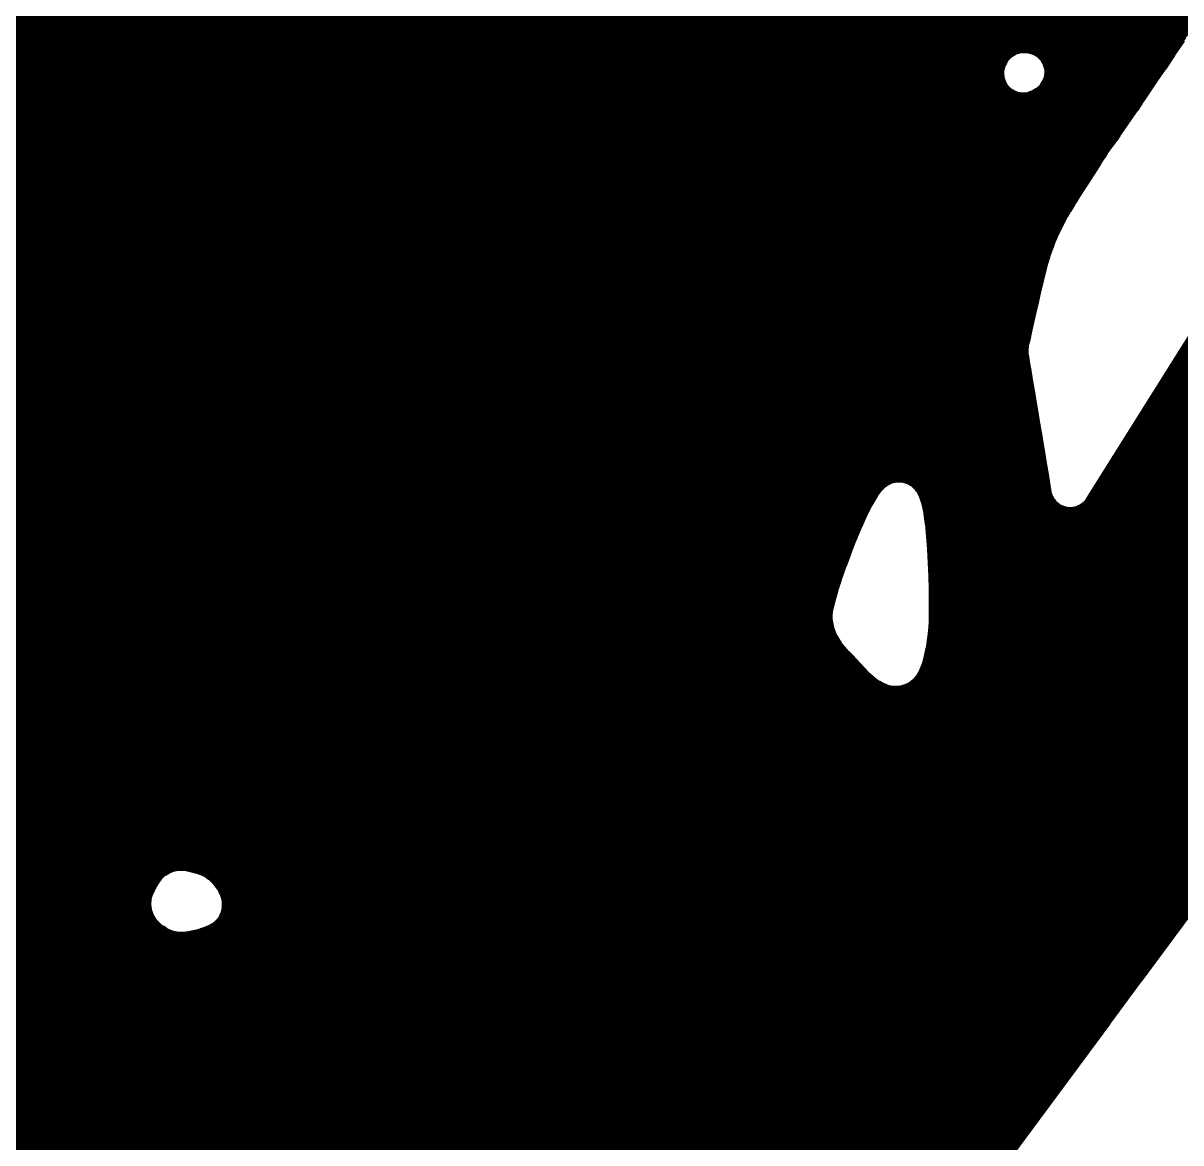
# Model space of a CAD drawing. Header units: metres. Extents: x 729569 to 733474, y 1423763 to 1426173.
# Drawn here: x 731479.6 to 731654, y 1424383.6 to 1424552.2 of the extents above; entities that cross this region are included whole.
import ezdxf

# ---------------------------------------------------------------- set-up
doc = ezdxf.new("R2010")
doc.units = ezdxf.units.M
for name, color, linetype in [('GREEN_AREA', 7, 'Continuous'), ('PARCEL_BORDER', 7, 'Continuous'), ('PARCEL_L', 7, 'Continuous'), ('PARCEL_S', 7, 'Continuous'), ('ROADS_LOCAL', 7, 'Continuous'), ('ROADS_MAIN', 7, 'Continuous')]:
    doc.layers.add(name, color=color, linetype=linetype)

msp = doc.modelspace()

# ---------------------------------------------------------------- hatches: boundary and pattern name
at = {"layer": 'GREEN_AREA', "true_color": 0x96c896}
h = msp.add_hatch(dxfattribs=at)
h.set_pattern_fill('SOLID')
h.paths.add_polyline_path([(731643.69, 1424533.7), (731643.05, 1424532.83), (731641.93, 1424531.13), (731639.57, 1424527.47), (731638.21, 1424525.32), (731568.95, 1424565.93), (731520.28, 1424482.92), (731486.77, 1424502.57), (731571.89, 1424647.74), (731605.4, 1424628.09), (731574.01, 1424574.55), (731627.69, 1424543.08), (731627.85, 1424542.83), (731628.04, 1424542.61), (731628.24, 1424542.41), (731628.46, 1424542.22), (731628.7, 1424542.06), (731628.95, 1424541.92), (731629.22, 1424541.81), (731629.49, 1424541.72), (731629.77, 1424541.66), (731630.17, 1424541.63), (731643.69, 1424533.7)])
h.paths.add_polyline_path([(731603.04, 1424628.95), (731579.13, 1424642.97), (731564.53, 1424618.07), (731588.44, 1424604.05), (731603.04, 1424628.95)])
h.paths.add_polyline_path([(731494.29, 1424498.27), (731518.19, 1424484.26), (731532.8, 1424509.16), (731508.89, 1424523.18), (731494.29, 1424498.27)])
h = msp.add_hatch(dxfattribs=at)
h.set_pattern_fill('SOLID')
h.paths.add_polyline_path([(731404.79, 1424346.29), (731404.89, 1424348.56), (731405.07, 1424354.04), (731405.23, 1424360.01), (731405.31, 1424363.64), (731442.19, 1424426.53), (731442.31, 1424426.57), (731442.66, 1424426.73), (731442.87, 1424426.84), (731443.14, 1424427.03), (731443.34, 1424427.18), (731443.65, 1424427.48), (731443.82, 1424427.67), (731443.98, 1424427.86), (731444.25, 1424428.31), (731444.42, 1424428.64), (731444.55, 1424428.98), (731444.66, 1424429.36), (731444.75, 1424429.73), (731444.86, 1424430.41), (731445.16, 1424430.76), (731446.62, 1424432.23), (731447.12, 1424432.77), (731447.95, 1424433.76), (731449.36, 1424435.59), (731451.23, 1424437.96), (731451.93, 1424438.89), (731452.56, 1424439.8), (731453.1, 1424440.68), (731453.3, 1424441.07), (731453.61, 1424441.86), (731453.68, 1424442.12), (731453.73, 1424442.38), (731453.82, 1424443.22), (731453.81, 1424443.51), (731453.75, 1424444.23), (731453.61, 1424444.93), (731453.4, 1424445.65), (731482.72, 1424495.67), (731499.85, 1424485.62), (731469.97, 1424434.68), (731499.48, 1424417.37), (731499.75, 1424417.03), (731500.08, 1424416.69), (731500.58, 1424416.25), (731501.18, 1424415.86), (731501.49, 1424415.68), (731501.82, 1424415.55), (731502.26, 1424415.4), (731502.51, 1424415.32), (731502.77, 1424415.27), (731503.13, 1424415.23), (731541.69, 1424392.62), (731535.12, 1424381.41), (731463.4, 1424423.46), (731414.73, 1424340.45), (731404.79, 1424346.29)])
at = {"layer": 'PARCEL_L', "true_color": 0xffffc8}
h = msp.add_hatch(dxfattribs=at)
h.set_pattern_fill('SOLID')
h.paths.add_polyline_path([(731453.37, 1424633.7), (731525.09, 1424591.64), (731476.42, 1424508.64), (731411.08, 1424546.94), (731409.94, 1424551.21), (731409.61, 1424552.5), (731409.37, 1424553.55), (731409.23, 1424554.27), (731409.11, 1424555.1), (731409.02, 1424555.94), (731408.95, 1424556.77), (731408.89, 1424557.84), (731441.38, 1424613.25), (731441.75, 1424612.89), (731442.53, 1424612.24), (731443.23, 1424611.72), (731444.11, 1424611.16), (731444.39, 1424611.01), (731445.1, 1424610.68), (731445.62, 1424610.51), (731445.87, 1424610.45), (731446.13, 1424610.41), (731446.53, 1424610.39), (731446.84, 1424610.4), (731447.14, 1424610.43), (731447.49, 1424610.52), (731447.76, 1424610.61), (731448.01, 1424610.72), (731448.3, 1424610.89), (731448.57, 1424611.08), (731448.82, 1424611.29), (731449.13, 1424611.65), (731449.32, 1424611.9), (731449.48, 1424612.18), (731449.71, 1424612.73), (731449.81, 1424613.02), (731449.87, 1424613.32), (731449.96, 1424613.81), (731449.99, 1424614.16), (731450.03, 1424614.88), (731450.02, 1424615.6), (731450.08, 1424615.77), (731450.16, 1424616.05), (731450.21, 1424616.34), (731450.22, 1424616.63), (731450.21, 1424616.92), (731450.17, 1424617.21), (731450.11, 1424617.5), (731450.01, 1424617.77), (731449.89, 1424618.04), (731449.75, 1424618.29), (731449.58, 1424618.53), (731449.38, 1424618.75), (731449.17, 1424618.95), (731448.94, 1424619.13), (731448.69, 1424619.29), (731448.43, 1424619.42), (731448.16, 1424619.52), (731447.88, 1424619.6), (731447.42, 1424619.67), (731447.03, 1424619.69), (731446.64, 1424619.69), (731445.83, 1424619.64), (731445.08, 1424619.55), (731453.37, 1424633.7)])
h = msp.add_hatch(dxfattribs=at)
h.set_pattern_fill('SOLID')
h.paths.add_polyline_path([(731574.01, 1424574.55), (731605.4, 1424628.09), (731677.12, 1424586.04), (731663.74, 1424563.22), (731648.61, 1424540.83), (731646.05, 1424537.1), (731643.69, 1424533.7), (731630.17, 1424541.63), (731630.35, 1424541.62), (731630.64, 1424541.64), (731630.92, 1424541.69), (731631.19, 1424541.77), (731631.46, 1424541.87), (731631.71, 1424541.99), (731632.24, 1424542.29), (731632.49, 1424542.46), (731632.72, 1424542.66), (731632.92, 1424542.88), (731633.1, 1424543.11), (731633.26, 1424543.37), (731633.39, 1424543.63), (731633.5, 1424543.91), (731633.58, 1424544.2), (731633.62, 1424544.5), (731633.64, 1424544.8), (731633.63, 1424545.1), (731633.59, 1424545.39), (731633.52, 1424545.68), (731633.42, 1424545.96), (731633.29, 1424546.23), (731633.14, 1424546.49), (731632.96, 1424546.73), (731632.76, 1424546.95), (731632.54, 1424547.15), (731632.3, 1424547.33), (731632.04, 1424547.48), (731631.77, 1424547.61), (731631.49, 1424547.71), (731631.06, 1424547.8), (731630.49, 1424547.86), (731630.19, 1424547.85), (731629.9, 1424547.82), (731629.6, 1424547.76), (731629.32, 1424547.67), (731629.04, 1424547.55), (731628.78, 1424547.4), (731628.53, 1424547.23), (731628.3, 1424547.03), (731628.05, 1424546.76), (731627.86, 1424546.52), (731627.7, 1424546.25), (731627.56, 1424545.98), (731627.43, 1424545.64), (731627.34, 1424545.29), (731627.29, 1424545.01), (731627.26, 1424544.72), (731627.27, 1424544.43), (731627.3, 1424544.15), (731627.36, 1424543.86), (731627.45, 1424543.59), (731627.56, 1424543.32), (731627.69, 1424543.08), (731574.01, 1424574.55)])
h = msp.add_hatch(dxfattribs=at)
h.set_pattern_fill('SOLID')
h.paths.add_polyline_path([(731568.95, 1424565.93), (731638.21, 1424525.32), (731637.35, 1424523.9), (731636.86, 1424523.05), (731636.06, 1424521.52), (731635.37, 1424520.08), (731635.07, 1424519.38), (731634.78, 1424518.65), (731634.22, 1424517.08), (731633.91, 1424516.05), (731633.59, 1424514.86), (731633.24, 1424513.42), (731632.37, 1424509.72), (731615.03, 1424480.15), (731614.84, 1424480.71), (731614.73, 1424481), (731614.41, 1424481.59), (731614.27, 1424481.81), (731614.1, 1424482.02), (731613.93, 1424482.21), (731613.61, 1424482.49), (731613.38, 1424482.67), (731613.13, 1424482.82), (731612.87, 1424482.94), (731612.54, 1424483.06), (731612.23, 1424483.15), (731611.91, 1424483.19), (731611.58, 1424483.21), (731611.22, 1424483.19), (731610.93, 1424483.14), (731610.65, 1424483.07), (731610.21, 1424482.9), (731609.91, 1424482.75), (731609.62, 1424482.56), (731609.36, 1424482.35), (731609.08, 1424482.09), (731608.88, 1424481.88), (731608.69, 1424481.65), (731608.25, 1424481.05), (731608.07, 1424480.77), (731607.43, 1424479.66), (731606.63, 1424478.05), (731605.82, 1424476.26), (731605.02, 1424474.35), (731604.21, 1424472.31), (731603.5, 1424470.4), (731602.84, 1424468.51), (731602.28, 1424466.79), (731601.84, 1424465.29), (731601.55, 1424464.06), (731601.48, 1424463.66), (731601.41, 1424462.72), (731601.42, 1424462.43), (731601.46, 1424462.15), (731601.61, 1424461.41), (731601.68, 1424461.14), (731601.77, 1424460.87), (731602.14, 1424459.99), (731602.68, 1424459.08), (731592, 1424440.87), (731520.28, 1424482.92), (731568.95, 1424565.93)])
h = msp.add_hatch(dxfattribs=at)
h.set_pattern_fill('SOLID')
h.paths.add_polyline_path([(731705.69, 1424485.75), (731648.08, 1424407.99), (731592, 1424440.87), (731602.68, 1424459.08), (731602.83, 1424458.87), (731603.28, 1424458.3), (731603.94, 1424457.56), (731605.12, 1424456.35), (731606.38, 1424454.98), (731607.14, 1424454.22), (731607.75, 1424453.67), (731608.03, 1424453.44), (731608.62, 1424453.04), (731608.87, 1424452.88), (731609.13, 1424452.75), (731609.81, 1424452.46), (731610.05, 1424452.39), (731610.3, 1424452.34), (731610.86, 1424452.26), (731611.11, 1424452.25), (731611.56, 1424452.28), (731611.81, 1424452.32), (731612.16, 1424452.4), (731612.59, 1424452.55), (731612.84, 1424452.66), (731613.23, 1424452.9), (731613.52, 1424453.11), (731613.78, 1424453.35), (731614.21, 1424453.83), (731614.4, 1424454.1), (731614.66, 1424454.53), (731614.78, 1424454.75), (731614.88, 1424454.98), (731615.16, 1424455.69), (731615.26, 1424456), (731615.53, 1424457.04), (731615.75, 1424458.13), (731615.92, 1424459.23), (731616.05, 1424460.32), (731616.16, 1424461.37), (731616.22, 1424462.54), (731616.24, 1424463.6), (731616.24, 1424465.21), (731616.22, 1424466.96), (731616.16, 1424468.9), (731616.08, 1424470.97), (731615.97, 1424473), (731615.82, 1424474.98), (731615.63, 1424476.83), (731615.4, 1424478.52), (731615.15, 1424479.7), (731615.03, 1424480.15), (731632.37, 1424509.72), (731631, 1424503.59), (731630.95, 1424503.28), (731630.92, 1424502.96), (731630.92, 1424502.64), (731630.95, 1424502.32), (731634.41, 1424481.69), (731634.47, 1424481.4), (731634.56, 1424481.13), (731634.67, 1424480.86), (731634.81, 1424480.61), (731634.98, 1424480.37), (731635.16, 1424480.15), (731635.37, 1424479.95), (731635.59, 1424479.76), (731635.84, 1424479.6), (731636.09, 1424479.47), (731636.36, 1424479.36), (731636.64, 1424479.27), (731636.92, 1424479.22), (731637.21, 1424479.19), (731637.5, 1424479.19), (731637.79, 1424479.21), (731638.07, 1424479.27), (731638.35, 1424479.35), (731638.62, 1424479.46), (731638.87, 1424479.59), (731639.12, 1424479.75), (731639.34, 1424479.93), (731639.55, 1424480.13), (731639.74, 1424480.35), (731639.91, 1424480.59), (731659.99, 1424512.54), (731705.69, 1424485.75)])
h = msp.add_hatch(dxfattribs=at)
h.set_pattern_fill('SOLID')
h.paths.add_polyline_path([(731469.97, 1424434.68), (731499.85, 1424485.62), (731571.57, 1424443.57), (731541.69, 1424392.62), (731503.13, 1424415.23), (731503.75, 1424415.24), (731504.16, 1424415.27), (731505.03, 1424415.42), (731506, 1424415.65), (731506.73, 1424415.88), (731507.46, 1424416.17), (731507.85, 1424416.36), (731508.1, 1424416.5), (731508.38, 1424416.69), (731508.64, 1424416.91), (731508.93, 1424417.21), (731509.1, 1424417.42), (731509.28, 1424417.7), (731509.42, 1424417.97), (731509.53, 1424418.24), (731509.63, 1424418.56), (731509.7, 1424418.95), (731509.74, 1424419.32), (731509.73, 1424419.68), (731509.65, 1424420.24), (731509.56, 1424420.58), (731509.35, 1424421.15), (731509.22, 1424421.41), (731508.88, 1424421.98), (731508.45, 1424422.53), (731508.19, 1424422.82), (731507.86, 1424423.14), (731507.55, 1424423.4), (731507.15, 1424423.68), (731506.55, 1424423.99), (731506.27, 1424424.11), (731505.59, 1424424.34), (731505.04, 1424424.49), (731504.4, 1424424.63), (731503.97, 1424424.7), (731503.68, 1424424.73), (731503.4, 1424424.73), (731502.94, 1424424.7), (731502.51, 1424424.63), (731502.12, 1424424.52), (731501.73, 1424424.38), (731501.36, 1424424.19), (731501.12, 1424424.04), (731500.82, 1424423.81), (731500.63, 1424423.63), (731500.45, 1424423.44), (731500.3, 1424423.23), (731499.9, 1424422.62), (731499.59, 1424422.13), (731499.31, 1424421.63), (731499.17, 1424421.35), (731498.96, 1424420.83), (731498.89, 1424420.57), (731498.8, 1424420.04), (731498.78, 1424419.71), (731498.79, 1424419.38), (731498.85, 1424418.84), (731498.92, 1424418.54), (731499.11, 1424418.03), (731499.24, 1424417.76), (731499.39, 1424417.5), (731499.48, 1424417.37), (731469.97, 1424434.68)])
h = msp.add_hatch(dxfattribs=at)
h.set_pattern_fill('SOLID')
h.paths.add_polyline_path([(731535.12, 1424381.41), (731571.57, 1424443.57), (731643.28, 1424401.52), (731600.14, 1424343.29), (731535.12, 1424381.41)])
h = msp.add_hatch(dxfattribs=at)
h.set_pattern_fill('SOLID')
h.paths.add_polyline_path([(731463.4, 1424423.46), (731535.12, 1424381.41), (731486.45, 1424298.4), (731414.73, 1424340.45), (731463.4, 1424423.46)])
at = {"layer": 'PARCEL_S', "true_color": 0xffc8c8}
h = msp.add_hatch(dxfattribs=at)
h.set_pattern_fill('SOLID')
h.paths.add_polyline_path([(731508.89, 1424523.18), (731532.8, 1424509.16), (731518.19, 1424484.26), (731494.29, 1424498.27), (731508.89, 1424523.18)])
at = {"layer": 'ROADS_LOCAL', "true_color": 0xff00ff}
h = msp.add_hatch(dxfattribs=at)
h.set_pattern_fill('SOLID')
h.paths.add_polyline_path([(731643.28, 1424401.52), (731482.72, 1424495.67), (731483.36, 1424496.76), (731483.55, 1424496.89), (731484.05, 1424497.3), (731484.5, 1424497.77), (731484.91, 1424498.27), (731485.26, 1424498.81), (731485.56, 1424499.39), (731485.81, 1424499.99), (731485.99, 1424500.61), (731486.11, 1424501.25), (731486.13, 1424501.47), (731486.77, 1424502.57), (731648.08, 1424407.99), (731643.28, 1424401.52)])
at = {"layer": 'ROADS_MAIN', "true_color": 0xff0000}
h = msp.add_hatch(dxfattribs=at)
h.set_pattern_fill('SOLID')
h.paths.add_polyline_path([(731473.01, 1424502.83), (731473.03, 1424503.06), (731473.15, 1424503.69), (731473.33, 1424504.31), (731473.58, 1424504.92), (731473.88, 1424505.49), (731474.23, 1424506.03), (731474.64, 1424506.54), (731475.09, 1424507), (731475.59, 1424507.41), (731475.78, 1424507.54), (731562.18, 1424654.9), (731562.2, 1424655.13), (731562.32, 1424655.76), (731562.5, 1424656.39), (731562.74, 1424656.99), (731563.04, 1424657.56), (731563.4, 1424658.1), (731563.8, 1424658.61), (731564.26, 1424659.07), (731564.75, 1424659.49), (731564.94, 1424659.61), (731651.35, 1424806.97), (731651.37, 1424807.2), (731651.49, 1424807.84), (731651.67, 1424808.46), (731651.91, 1424809.06), (731652.21, 1424809.63), (731652.56, 1424810.17), (731652.97, 1424810.68), (731653.42, 1424811.14), (731653.92, 1424811.56), (731654.11, 1424811.69), (731740.51, 1424959.04), (731740.53, 1424959.27), (731740.65, 1424959.91), (731740.84, 1424960.53), (731741.08, 1424961.13), (731741.38, 1424961.7), (731741.73, 1424962.25), (731742.14, 1424962.75), (731742.59, 1424963.21), (731743.09, 1424963.63), (731743.28, 1424963.76), (731829.68, 1425111.12), (731829.7, 1425111.34), (731829.82, 1425111.98), (731830, 1425112.6), (731830.24, 1425113.2), (731830.54, 1425113.78), (731830.9, 1425114.32), (731831.3, 1425114.82), (731831.76, 1425115.29), (731832.25, 1425115.7), (731832.44, 1425115.83), (731918.85, 1425263.19), (731918.87, 1425263.42), (731918.99, 1425264.05), (731919.17, 1425264.67), (731919.41, 1425265.27), (731919.71, 1425265.85), (731920.07, 1425266.39), (731920.47, 1425266.9), (731920.92, 1425267.36), (731921.42, 1425267.77), (731921.61, 1425267.9), (731951.44, 1425318.77), (731961.25, 1425311.78), (731931.96, 1425261.83), (731931.94, 1425261.6), (731931.82, 1425260.97), (731931.64, 1425260.35), (731931.4, 1425259.75), (731931.1, 1425259.17), (731930.74, 1425258.63), (731930.34, 1425258.13), (731929.88, 1425257.66), (731929.39, 1425257.25), (731929.2, 1425257.12), (731842.8, 1425109.76), (731842.77, 1425109.53), (731842.65, 1425108.9), (731842.47, 1425108.27), (731842.23, 1425107.67), (731841.93, 1425107.1), (731841.58, 1425106.56), (731841.17, 1425106.05), (731840.72, 1425105.59), (731840.22, 1425105.18), (731840.03, 1425105.05), (731753.63, 1424957.69), (731753.61, 1424957.46), (731753.49, 1424956.82), (731753.31, 1424956.2), (731753.06, 1424955.6), (731752.76, 1424955.03), (731752.41, 1424954.49), (731752, 1424953.98), (731751.55, 1424953.52), (731751.05, 1424953.1), (731750.86, 1424952.97), (731664.46, 1424805.62), (731664.44, 1424805.39), (731664.32, 1424804.75), (731664.14, 1424804.13), (731663.9, 1424803.53), (731663.6, 1424802.96), (731663.24, 1424802.41), (731662.84, 1424801.91), (731662.38, 1424801.45), (731661.89, 1424801.03), (731661.7, 1424800.9), (731575.29, 1424653.54), (731575.27, 1424653.32), (731575.15, 1424652.68), (731574.97, 1424652.06), (731574.73, 1424651.46), (731574.43, 1424650.88), (731574.08, 1424650.34), (731573.67, 1424649.84), (731573.22, 1424649.38), (731572.72, 1424648.96), (731572.53, 1424648.83), (731486.13, 1424501.47), (731486.11, 1424501.25), (731485.99, 1424500.61), (731485.81, 1424499.99), (731485.56, 1424499.39), (731485.26, 1424498.81), (731484.91, 1424498.27), (731484.5, 1424497.77), (731484.05, 1424497.3), (731483.55, 1424496.89), (731483.36, 1424496.76), (731453.4, 1424445.65), (731453.29, 1424446.02), (731453.21, 1424446.4), (731452.94, 1424448.37), (731452.79, 1424449.29), (731452.66, 1424449.95), (731452.44, 1424450.77), (731452.14, 1424451.6), (731451.85, 1424452.31), (731451.47, 1424453.06), (731451.27, 1424453.41), (731451.03, 1424453.75), (731450.86, 1424453.97), (731450.67, 1424454.17), (731450.25, 1424454.57), (731449.99, 1424454.75), (731449.64, 1424454.96), (731449.34, 1424455.1), (731448.98, 1424455.23), (731448.63, 1424455.3), (731448.35, 1424455.34), (731447.94, 1424455.36), (731447.66, 1424455.34), (731447.38, 1424455.3), (731446.94, 1424455.19), (731446.7, 1424455.11), (731446.2, 1424454.88), (731445.68, 1424454.56), (731444.76, 1424454.64), (731473.01, 1424502.83)])

# ---------------------------------------------------------------- linework, layer by layer
at = {"layer": 'PARCEL_BORDER', "lineweight": 50, "true_color": 0x326432}
for points in [[(731574.01, 1424574.55), (731627.69, 1424543.08), (731627.69, 1424543.07), (731627.85, 1424542.83), (731628.04, 1424542.61), (731628.24, 1424542.41), (731628.46, 1424542.22), (731628.7, 1424542.06), (731628.95, 1424541.92), (731629.22, 1424541.81), (731629.49, 1424541.72), (731629.77, 1424541.66), (731630.06, 1424541.63), (731630.17, 1424541.63), (731643.69, 1424533.7), (731643.63, 1424533.62), (731643.63, 1424533.62), (731643.45, 1424533.37), (731643.3, 1424533.18), (731643.24, 1424533.09), (731643.23, 1424533.08), (731643.19, 1424533.02), (731643.17, 1424533), (731643.13, 1424532.95), (731643.05, 1424532.83), (731642.91, 1424532.61), (731642.9, 1424532.61), (731642.52, 1424532.02), (731642.51, 1424532.01), (731641.94, 1424531.13), (731641.93, 1424531.13), (731641.22, 1424530.03), (731641.21, 1424530.02), (731640.41, 1424528.78), (731640.4, 1424528.77), (731639.57, 1424527.47), (731639.56, 1424527.46), (731638.74, 1424526.17), (731638.73, 1424526.15), (731638.21, 1424525.32), (731568.95, 1424565.93), (731520.28, 1424482.92), (731486.77, 1424502.57), (731571.89, 1424647.74)], [(731453.4, 1424445.65), (731482.72, 1424495.67), (731499.85, 1424485.62), (731469.97, 1424434.68), (731499.48, 1424417.37), (731499.57, 1424417.26), (731499.75, 1424417.03), (731499.91, 1424416.85), (731500.08, 1424416.69), (731500.4, 1424416.4), (731500.58, 1424416.25), (731500.77, 1424416.12), (731501.18, 1424415.86), (731501.49, 1424415.68), (731501.82, 1424415.55), (731502.26, 1424415.4), (731502.51, 1424415.32), (731502.77, 1424415.27), (731503.04, 1424415.24), (731503.13, 1424415.23), (731541.69, 1424392.62), (731535.12, 1424381.41), (731463.4, 1424423.46)]]:
    msp.add_lwpolyline(points, dxfattribs=at)
at = {"layer": 'PARCEL_BORDER', "lineweight": 50, "true_color": 0x323232}
for points in [[(731525.09, 1424591.64), (731476.42, 1424508.64), (731411.08, 1424546.94), (731410.74, 1424548.18), (731410.32, 1424549.74), (731409.94, 1424551.21), (731409.61, 1424552.5)], [(731654.51, 1424549.55), (731653.04, 1424547.37), (731651.67, 1424545.34), (731650.44, 1424543.53), (731649.41, 1424542), (731648.61, 1424540.83), (731648.11, 1424540.1), (731647.44, 1424539.12), (731646.75, 1424538.1), (731646.05, 1424537.1), (731645.39, 1424536.14), (731644.8, 1424535.29), (731644.32, 1424534.59), (731643.97, 1424534.09), (731643.8, 1424533.85), (731643.69, 1424533.7), (731630.17, 1424541.63), (731630.35, 1424541.62), (731630.63, 1424541.64), (731630.64, 1424541.64), (731630.92, 1424541.69), (731631.19, 1424541.77), (731631.46, 1424541.87), (731631.71, 1424541.99), (731631.91, 1424542.11), (731631.98, 1424542.14), (731632.24, 1424542.29), (731632.49, 1424542.46), (731632.72, 1424542.66), (731632.92, 1424542.88), (731633.1, 1424543.11), (731633.26, 1424543.37), (731633.39, 1424543.63), (731633.5, 1424543.91), (731633.58, 1424544.2), (731633.62, 1424544.5), (731633.64, 1424544.8), (731633.63, 1424545.1), (731633.59, 1424545.39), (731633.52, 1424545.68), (731633.42, 1424545.96), (731633.29, 1424546.23), (731633.14, 1424546.49), (731632.96, 1424546.73), (731632.76, 1424546.95), (731632.54, 1424547.15), (731632.3, 1424547.33), (731632.04, 1424547.48), (731631.77, 1424547.61), (731631.49, 1424547.71), (731631.2, 1424547.78), (731631.06, 1424547.8), (731630.63, 1424547.85), (731630.49, 1424547.86), (731630.19, 1424547.85), (731629.9, 1424547.82), (731629.6, 1424547.76), (731629.32, 1424547.67), (731629.04, 1424547.55), (731628.78, 1424547.4), (731628.53, 1424547.23), (731628.3, 1424547.03), (731628.1, 1424546.82), (731628.05, 1424546.76), (731627.86, 1424546.52), (731627.7, 1424546.25), (731627.56, 1424545.98), (731627.52, 1424545.89), (731627.43, 1424545.64), (731627.36, 1424545.38), (731627.34, 1424545.29), (731627.29, 1424545.01), (731627.26, 1424544.72), (731627.27, 1424544.43), (731627.3, 1424544.15), (731627.36, 1424543.86), (731627.45, 1424543.59), (731627.56, 1424543.32), (731627.69, 1424543.08), (731574.01, 1424574.55)], [(731568.95, 1424565.93), (731638.21, 1424525.32), (731637.99, 1424524.96), (731637.96, 1424524.92), (731637.35, 1424523.9), (731637.3, 1424523.83), (731636.86, 1424523.05), (731636.82, 1424522.97), (731636.42, 1424522.23), (731636.41, 1424522.2), (731636.06, 1424521.52), (731636.04, 1424521.47), (731635.72, 1424520.84), (731635.69, 1424520.78), (731635.4, 1424520.16), (731635.37, 1424520.08), (731635.1, 1424519.46), (731635.07, 1424519.38), (731634.81, 1424518.73), (731634.78, 1424518.65), (731634.51, 1424517.94), (731634.49, 1424517.88), (731634.22, 1424517.08), (731634.18, 1424516.96), (731633.93, 1424516.15), (731633.91, 1424516.05), (731633.6, 1424514.9), (731633.59, 1424514.86), (731633.24, 1424513.45), (731633.24, 1424513.42), (731632.86, 1424511.85), (731632.86, 1424511.84), (731632.48, 1424510.19), (731632.47, 1424510.18), (731632.37, 1424509.72), (731615.03, 1424480.15), (731614.84, 1424480.71), (731614.73, 1424481), (731614.59, 1424481.28), (731614.41, 1424481.59), (731614.27, 1424481.81), (731614.1, 1424482.02), (731613.93, 1424482.21), (731613.73, 1424482.39), (731613.61, 1424482.49), (731613.38, 1424482.67), (731613.13, 1424482.82), (731612.87, 1424482.94), (731612.61, 1424483.04), (731612.54, 1424483.06), (731612.23, 1424483.15), (731611.91, 1424483.19), (731611.58, 1424483.21), (731611.51, 1424483.21), (731611.22, 1424483.19), (731610.93, 1424483.14), (731610.65, 1424483.07), (731610.37, 1424482.97), (731610.21, 1424482.9), (731609.91, 1424482.75), (731609.62, 1424482.56), (731609.36, 1424482.35), (731609.08, 1424482.09), (731608.88, 1424481.88), (731608.69, 1424481.65), (731608.25, 1424481.05), (731608.07, 1424480.77), (731607.43, 1424479.66), (731607.34, 1424479.49), (731606.63, 1424478.05), (731606.58, 1424477.95), (731605.82, 1424476.26), (731605.79, 1424476.19), (731605.02, 1424474.35), (731604.99, 1424474.29), (731604.24, 1424472.37), (731604.21, 1424472.31), (731603.5, 1424470.4), (731603.48, 1424470.34), (731602.84, 1424468.51), (731602.82, 1424468.45), (731602.28, 1424466.79), (731602.25, 1424466.7), (731601.84, 1424465.29), (731601.8, 1424465.13), (731601.55, 1424464.06), (731601.48, 1424463.66), (731601.42, 1424463.01), (731601.41, 1424462.72), (731601.42, 1424462.43), (731601.46, 1424462.15), (731601.61, 1424461.41), (731601.68, 1424461.14), (731601.77, 1424460.87), (731602.03, 1424460.21), (731602.14, 1424459.99), (731602.25, 1424459.77), (731602.62, 1424459.17), (731602.68, 1424459.08), (731592, 1424440.87), (731520.28, 1424482.92), (731568.95, 1424565.93)], [(731705.69, 1424485.75), (731648.08, 1424407.99), (731592, 1424440.87), (731602.68, 1424459.08), (731602.83, 1424458.87), (731603.28, 1424458.3), (731603.42, 1424458.13), (731603.94, 1424457.56), (731604, 1424457.49), (731604.56, 1424456.93), (731605.12, 1424456.35), (731605.7, 1424455.72), (731606.32, 1424455.05), (731606.38, 1424454.98), (731607, 1424454.35), (731607.14, 1424454.22), (731607.75, 1424453.67), (731608.03, 1424453.44), (731608.62, 1424453.04), (731608.87, 1424452.88), (731609.13, 1424452.75), (731609.57, 1424452.55), (731609.81, 1424452.46), (731610.05, 1424452.39), (731610.3, 1424452.34), (731610.61, 1424452.29), (731610.86, 1424452.26), (731611.11, 1424452.25), (731611.36, 1424452.26), (731611.56, 1424452.28), (731611.81, 1424452.32), (731612.06, 1424452.37), (731612.16, 1424452.4), (731612.51, 1424452.52), (731612.59, 1424452.55), (731612.84, 1424452.66), (731613.07, 1424452.8), (731613.23, 1424452.9), (731613.52, 1424453.11), (731613.78, 1424453.35), (731614, 1424453.57), (731614.21, 1424453.83), (731614.4, 1424454.1), (731614.66, 1424454.53), (731614.78, 1424454.75), (731614.88, 1424454.98), (731615.16, 1424455.69), (731615.26, 1424456), (731615.49, 1424456.85), (731615.53, 1424457.04), (731615.73, 1424458), (731615.75, 1424458.13), (731615.91, 1424459.15), (731615.92, 1424459.23), (731616.05, 1424460.26), (731616.05, 1424460.32), (731616.16, 1424461.32), (731616.16, 1424461.37), (731616.17, 1424461.5), (731616.18, 1424461.57), (731616.2, 1424461.88), (731616.2, 1424461.95), (731616.22, 1424462.54), (731616.22, 1424462.6), (731616.24, 1424463.6), (731616.24, 1424463.65), (731616.24, 1424465.17), (731616.24, 1424465.21), (731616.22, 1424466.96), (731616.22, 1424467), (731616.16, 1424468.9), (731616.16, 1424468.94), (731616.08, 1424470.93), (731616.08, 1424470.97), (731615.97, 1424472.95), (731615.97, 1424473), (731615.83, 1424474.9), (731615.82, 1424474.98), (731615.65, 1424476.72), (731615.63, 1424476.83), (731615.43, 1424478.33), (731615.4, 1424478.52), (731615.15, 1424479.7), (731615.06, 1424480.04), (731615.03, 1424480.15), (731632.37, 1424509.72), (731632.1, 1424508.55), (731632.1, 1424508.54), (731631.75, 1424507), (731631.75, 1424506.99), (731631.45, 1424505.65), (731631.45, 1424505.64), (731631.22, 1424504.57), (731631.22, 1424504.57), (731631.06, 1424503.86), (731631.06, 1424503.85), (731631, 1424503.59), (731630.97, 1424503.4), (731630.96, 1424503.32), (731630.95, 1424503.28), (731630.92, 1424502.96), (731630.92, 1424502.64), (731630.95, 1424502.32), (731631.01, 1424502.01), (731631.15, 1424501.16), (731631.37, 1424499.86), (731631.64, 1424498.19), (731631.97, 1424496.25), (731632.33, 1424494.12), (731632.7, 1424491.9), (731633.07, 1424489.68), (731633.43, 1424487.54), (731633.76, 1424485.58), (731634.04, 1424483.9), (731634.26, 1424482.57), (731634.41, 1424481.69), (731634.47, 1424481.4), (731634.56, 1424481.13), (731634.67, 1424480.86), (731634.81, 1424480.61), (731634.98, 1424480.37), (731635.16, 1424480.15), (731635.37, 1424479.95), (731635.59, 1424479.76), (731635.84, 1424479.6), (731636.09, 1424479.47), (731636.36, 1424479.36), (731636.64, 1424479.27), (731636.92, 1424479.22), (731637.21, 1424479.19), (731637.5, 1424479.19), (731637.79, 1424479.21), (731638.07, 1424479.27), (731638.35, 1424479.35), (731638.62, 1424479.46), (731638.87, 1424479.59), (731639.12, 1424479.75), (731639.34, 1424479.93), (731639.55, 1424480.13), (731639.74, 1424480.35), (731639.91, 1424480.59), (731659.99, 1424512.54)], [(731469.97, 1424434.68), (731499.85, 1424485.62), (731571.57, 1424443.57), (731541.69, 1424392.62), (731503.13, 1424415.23), (731503.31, 1424415.23), (731503.75, 1424415.24), (731504.16, 1424415.27), (731504.83, 1424415.38), (731505.03, 1424415.42), (731505.8, 1424415.6), (731506, 1424415.65), (731506.73, 1424415.88), (731506.99, 1424415.97), (731507.46, 1424416.17), (731507.85, 1424416.36), (731508.1, 1424416.5), (731508.38, 1424416.69), (731508.64, 1424416.91), (731508.74, 1424417.01), (731508.93, 1424417.21), (731509.1, 1424417.42), (731509.25, 1424417.65), (731509.28, 1424417.7), (731509.42, 1424417.97), (731509.53, 1424418.24), (731509.55, 1424418.3), (731509.63, 1424418.56), (731509.69, 1424418.83), (731509.7, 1424418.95), (731509.74, 1424419.32), (731509.73, 1424419.68), (731509.71, 1424419.89), (731509.65, 1424420.24), (731509.56, 1424420.58), (731509.46, 1424420.88), (731509.35, 1424421.15), (731509.22, 1424421.41), (731509, 1424421.79), (731508.88, 1424421.98), (731508.74, 1424422.16), (731508.45, 1424422.53), (731508.19, 1424422.82), (731507.86, 1424423.14), (731507.62, 1424423.34), (731507.55, 1424423.4), (731507.31, 1424423.57), (731507.15, 1424423.68), (731506.85, 1424423.84), (731506.55, 1424423.99), (731506.27, 1424424.11), (731505.83, 1424424.27), (731505.59, 1424424.34), (731505.04, 1424424.49), (731504.86, 1424424.54), (731504.4, 1424424.63), (731504.23, 1424424.66), (731503.97, 1424424.7), (731503.68, 1424424.73), (731503.4, 1424424.73), (731503.18, 1424424.72), (731502.94, 1424424.7), (731502.71, 1424424.67), (731502.51, 1424424.63), (731502.24, 1424424.56), (731502.12, 1424424.52), (731501.73, 1424424.38), (731501.62, 1424424.33), (731501.36, 1424424.19), (731501.12, 1424424.04), (731501.02, 1424423.97), (731500.82, 1424423.81), (731500.63, 1424423.63), (731500.45, 1424423.44), (731500.3, 1424423.23), (731500.18, 1424423.07), (731500.12, 1424422.98), (731499.9, 1424422.62), (731499.86, 1424422.57), (731499.59, 1424422.13), (731499.54, 1424422.04), (731499.31, 1424421.63), (731499.17, 1424421.35), (731499.06, 1424421.08), (731498.96, 1424420.83), (731498.89, 1424420.57), (731498.84, 1424420.3), (731498.8, 1424420.04), (731498.78, 1424419.71), (731498.79, 1424419.38), (731498.81, 1424419.14), (731498.85, 1424418.84), (731498.92, 1424418.54), (731499.02, 1424418.26), (731499.11, 1424418.03), (731499.24, 1424417.76), (731499.39, 1424417.5), (731499.48, 1424417.37), (731469.97, 1424434.68)]]:
    msp.add_lwpolyline(points, dxfattribs=at)
for points in [[(731508.89, 1424523.18), (731532.8, 1424509.16), (731518.19, 1424484.26), (731494.29, 1424498.27), (731508.89, 1424523.18)], [(731535.12, 1424381.41), (731571.57, 1424443.57), (731643.28, 1424401.52), (731600.14, 1424343.29), (731535.12, 1424381.41)], [(731463.4, 1424423.46), (731535.12, 1424381.41), (731486.45, 1424298.4), (731414.73, 1424340.45), (731463.4, 1424423.46)]]:
    msp.add_lwpolyline(points, close=True, dxfattribs=at)
at = {"layer": 'ROADS_LOCAL', "lineweight": 40, "true_color": 0xff00ff}
msp.add_lwpolyline([(731643.28, 1424401.52), (731482.72, 1424495.67), (731483.36, 1424496.76), (731483.55, 1424496.89), (731484.05, 1424497.3), (731484.5, 1424497.77), (731484.91, 1424498.27), (731485.26, 1424498.81), (731485.56, 1424499.39), (731485.81, 1424499.99), (731485.99, 1424500.61), (731486.11, 1424501.25), (731486.13, 1424501.47), (731486.77, 1424502.57), (731648.08, 1424407.99), (731643.28, 1424401.52)], close=True, dxfattribs=at)
at = {"layer": 'ROADS_MAIN', "lineweight": 50, "true_color": 0xff0000}
for points in [[(731475.78, 1424507.54), (731562.18, 1424654.9)], [(731572.53, 1424648.83), (731486.13, 1424501.47), (731486.11, 1424501.25), (731485.99, 1424500.61), (731485.81, 1424499.99), (731485.56, 1424499.39), (731485.26, 1424498.81), (731484.91, 1424498.27), (731484.5, 1424497.77), (731484.05, 1424497.3), (731483.55, 1424496.89), (731483.36, 1424496.76), (731453.4, 1424445.65)]]:
    msp.add_lwpolyline(points, dxfattribs=at)

doc.saveas('drawing.dxf')
